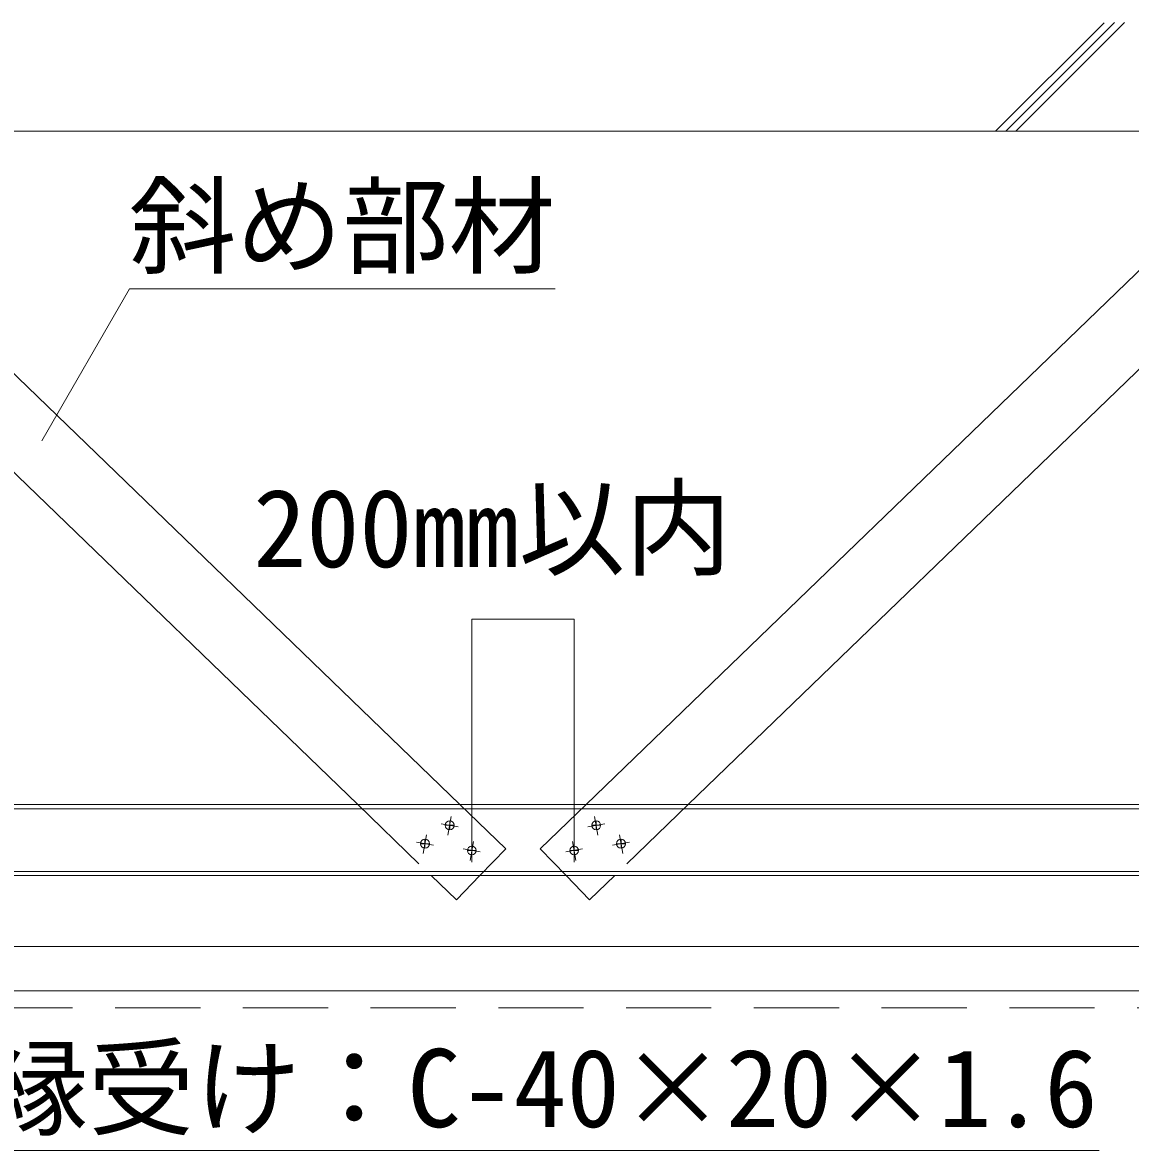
# Model space of a CAD drawing. Units: millimetres at full size, sheet at 1:40; details may follow other scales. Extents: x -7800 to 7800, y -5578 to 5491.
# Drawn here: x -6806 to -6182, y 666 to 1302 of the extents above; entities that cross this region are included whole.
import ezdxf
from ezdxf.enums import TextEntityAlignment as Align

# ---------------------------------------------------------------- set-up
doc = ezdxf.new("R2010")
doc.units = ezdxf.units.MM
doc.header["$LTSCALE"] = 40
doc.linetypes.add('CHAIN1', pattern=[8, 5, -1, 1, -1])
doc.linetypes.add('DASHED1', pattern=[1.8, 1.2, -0.6])
doc.layers.add('2-6_文字', color=7, linetype='Continuous', lineweight=18)
doc.styles.add('ＭＳ ゴシック', font='')
doc.styles.get('ＭＳ ゴシック').set_extended_font_data('MS Gothic')

msp = doc.modelspace()

# ---------------------------------------------------------------- linework, layer by layer
at = {"layer": '2-6_文字'}
for p, q in [((-6196.63, 1301.89), (-6257.83, 1240.7)), ((-6190.91, 1301.96), (-6252.17, 1240.7)), ((-6185.25, 1301.96), (-6246.51, 1240.7)), ((-7258.11, 1240.7), (-4957.58, 1240.7)), ((-6565.54, 852.02), (-6565.54, 847.02)), ((-6482.97, 852.02), (-6482.97, 847.02)), ((-6563.04, 849.52), (-6568.04, 849.52)), ((-6563.04, 849.52), (-6568.04, 849.52)), ((-6485.47, 849.52), (-6480.47, 849.52)), ((-6485.47, 849.52), (-6480.47, 849.52)), ((-6577.01, 839.15), (-6582.01, 839.15)), ((-6577.01, 839.15), (-6582.01, 839.15)), ((-6579.51, 841.65), (-6579.51, 836.65)), ((-6471.5, 839.15), (-6466.5, 839.15)), ((-6471.5, 839.15), (-6466.5, 839.15)), ((-6469, 841.65), (-6469, 836.65)), ((-6550.62, 835.34), (-6555.62, 835.34)), ((-6550.62, 835.34), (-6555.62, 835.34)), ((-6553.12, 837.84), (-6553.12, 832.84)), ((-6497.89, 835.34), (-6492.89, 835.34)), ((-6497.89, 835.34), (-6492.89, 835.34)), ((-6495.39, 837.84), (-6495.39, 832.84)), ((-6889.42, 666.28), (-6199.42, 666.28))]:
    msp.add_line(p, q, dxfattribs=at)
at = {"layer": '2-6_文字', "color": 3}
for p, q in [((-6559.82, 861.2), (-6941.6, 1229.88)), ((-6488.69, 861.2), (-6106.91, 1229.88)), ((-6617.4, 861.2), (-6968.04, 1199.81)), ((-6431.11, 861.2), (-6080.47, 1199.81)), ((-5054.15, 861.2), (-7104.1, 861.2)), ((-7104.1, 858.9), (-5054.15, 858.9)), ((-5054.15, 823.5), (-7104.1, 823.5)), ((-7104.1, 821.2), (-5054.15, 821.2)), ((-6964.1, 781.2), (-4957.58, 781.2)), ((-7258.11, 756.2), (-4957.58, 756.2))]:
    msp.add_line(p, q, dxfattribs=at)
at = {"layer": '2-6_文字', "color": 4, "lineweight": 9}
for p, q in [((-6553.12, 965.72), (-6553.12, 828.73)), ((-6495.39, 965.72), (-6495.39, 828.73))]:
    msp.add_line(p, q, dxfattribs=at)
at = {"layer": '2-6_文字', "color": 3, "linetype": 'DASHED1'}
for p, q in [((-6617.4, 861.2), (-6575.98, 821.2)), ((-6559.82, 861.2), (-6534.01, 836.28)), ((-6488.69, 861.2), (-6514.5, 836.28)), ((-6431.11, 861.2), (-6472.53, 821.2)), ((-6548.57, 821.2), (-6534.01, 836.28)), ((-6499.94, 821.2), (-6514.5, 836.28))]:
    msp.add_line(p, q, dxfattribs=at)
at = {"layer": '2-6_文字', "color": 4, "linetype": 'CHAIN1', "lineweight": 9}
for p, q in [((-6566.52, 843.95), (-6564.65, 854.53)), ((-6481.99, 843.95), (-6483.85, 854.53)), ((-6570.31, 850.36), (-6560.76, 848.68)), ((-6478.2, 850.36), (-6487.74, 848.68)), ((-6584.29, 839.99), (-6574.74, 838.31)), ((-6580.49, 833.58), (-6578.63, 844.16)), ((-6554.1, 829.77), (-6552.23, 840.35)), ((-6494.41, 829.77), (-6496.28, 840.35)), ((-6464.22, 839.99), (-6473.77, 838.31)), ((-6468.01, 833.58), (-6469.88, 844.16)), ((-6557.89, 836.18), (-6548.34, 834.5)), ((-6490.62, 836.18), (-6500.17, 834.5))]:
    msp.add_line(p, q, dxfattribs=at)
at = {"layer": '2-6_文字', "color": 4, "linetype": 'DASHED1', "lineweight": 9}
for p, q in [((-7258.11, 756.2), (-4957.58, 756.2)), ((-7258.11, 746.7), (-4957.58, 746.7))]:
    msp.add_line(p, q, dxfattribs=at)
at = {"layer": '2-6_文字'}
msp.add_lwpolyline([(-6795.55, 1066.2), (-6746.03, 1151.96), (-6506.03, 1151.96)], dxfattribs=at)
at = {"layer": '2-6_文字', "color": 4, "lineweight": 9}
msp.add_lwpolyline([(-6553.12, 965.72), (-6529.12, 965.72), (-6495.39, 965.72)], dxfattribs=at)
at = {"layer": '2-6_文字', "color": 3}
for points in [[(-6575.98, 821.2), (-6561.79, 807.5), (-6548.57, 821.2)], [(-6472.53, 821.2), (-6486.71, 807.5), (-6499.94, 821.2)]]:
    msp.add_lwpolyline(points, dxfattribs=at)
at = {"layer": '2-6_文字'}
for centre in [(-6565.54, 849.52), (-6482.97, 849.52), (-6579.51, 839.15), (-6469, 839.15), (-6553.12, 835.34), (-6495.39, 835.34)]:
    msp.add_circle(centre, 2.5, dxfattribs=at)

# ---------------------------------------------------------------- texts
at = {"layer": '2-6_文字', "style": 'ＭＳ ゴシック'}
for s, p in [('斜め部材', (-6746.03, 1151.96)), ('200mm以内', (-6676.33, 981.86)), ('野縁受け：C-40×20×1.6', (-6889.42, 666.28))]:
    msp.add_text(s, height=43.99, dxfattribs=at).set_placement(p, align=Align.BOTTOM_LEFT)

doc.saveas('drawing.dxf')
